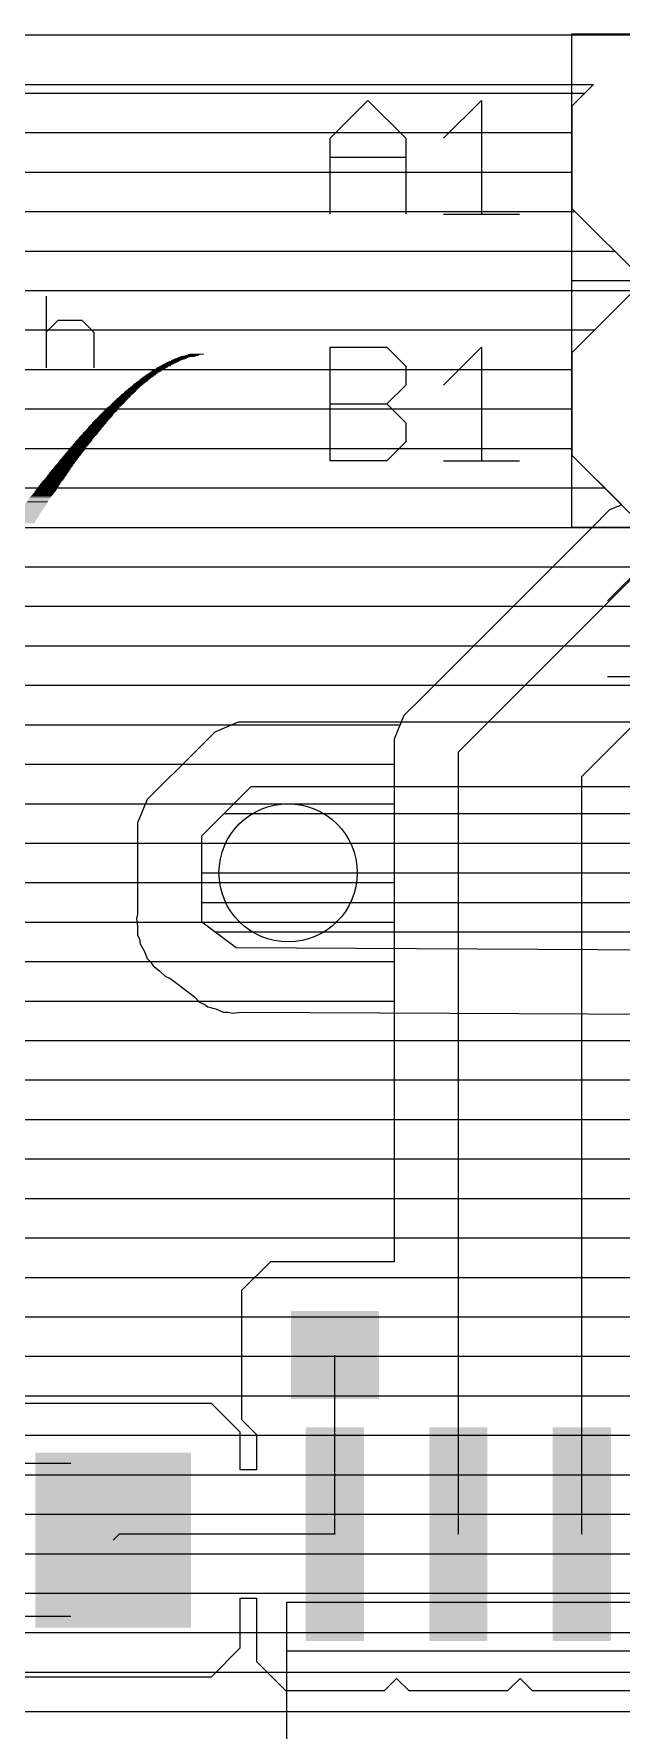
# Model space of a CAD drawing. Extents: x -0.28 to 5.55, y -0.74 to 2.72.
# Drawn here: x 3.682 to 3.92, y 1.512 to 2.2 of the extents above; entities that cross this region are included whole.
import ezdxf

# ---------------------------------------------------------------- set-up
doc = ezdxf.new("R2010")
doc.units = 0
for name, color, linetype in [('1', 22, 'CONTINUOUS'), ('16', 175, 'CONTINUOUS'), ('18', 82, 'CONTINUOUS'), ('20', 2, 'CONTINUOUS'), ('21', 253, 'CONTINUOUS'), ('47', 253, 'CONTINUOUS'), ('51', 253, 'CONTINUOUS')]:
    doc.layers.add(name, color=color, linetype=linetype)

# ---------------------------------------------------------------- blocks, each defined once
blk = doc.blocks.new('RECT')
blk.add_solid([(-0.5, -0.5), (0.5, -0.5), (-0.5, 0.5), (0.5, 0.5)])
blk = doc.blocks.new('ROUNDV')
blk.add_circle((0, 0), 0.5)
blk = doc.blocks.new('SQUAREV')
blk.add_solid([(-0.5, -0.5), (0.5, -0.5), (-0.5, 0.5), (0.5, 0.5)])

msp = doc.modelspace()

# ---------------------------------------------------------------- linework, layer by layer
at = {"layer": '1'}
for p, q in [((3.356453, 2.179508), (3.908797, 2.179508)), ((3.908797, 2.179508), (3.9, 2.170711)), ((3.359708, 2.176), (3.90529, 2.176)), ((3.9, 2.170711), (3.9, 2.129289)), ((3.374554, 2.16), (3.9, 2.16)), ((3.389115, 2.144), (3.9, 2.144)), ((3.39682, 2.128), (3.901289, 2.128)), ((3.9, 2.129289), (3.929289, 2.1)), ((3.404526, 2.112), (3.917289, 2.112)), ((3.929289, 2.1), (3.9, 2.070711)), ((3.411067, 2.096), (3.925289, 2.096)), ((3.413478, 2.08), (3.909289, 2.08)), ((3.9, 2.070711), (3.9, 2.029289)), ((3.41589, 2.064), (3.9, 2.064)), ((3.417698, 2.048), (3.9, 2.048)), ((3.415287, 2.032), (3.9, 2.032)), ((3.9, 2.029289), (3.920205, 2.009085)), ((3.412875, 2.016), (3.913289, 2.016)), ((3.920205, 2.009085), (3.915272, 2.007042)), ((3.915272, 2.007042), (3.907958, 1.999728)), ((3.410305, 2), (3.908231, 2)), ((3.907958, 1.999728), (3.839272, 1.931042)), ((3.402599, 1.984), (3.892231, 1.984)), ((3.854, 1.909), (3.93, 1.985)), ((3.394894, 1.968), (3.876231, 1.968)), ((3.904, 1.899), (3.965, 1.96)), ((3.385688, 1.952), (3.860231, 1.952)), ((3.370843, 1.936), (3.844231, 1.936)), ((3.839272, 1.931042), (3.831958, 1.923728)), ((3.355997, 1.92), (3.830414, 1.92)), ((3.831958, 1.923728), (3.828, 1.914172)), ((3.828, 1.914172), (3.828, 1.702342)), ((3.854, 1.591862), (3.854, 1.909)), ((3.329368, 1.904), (3.828, 1.904)), ((3.904, 1.591862), (3.904, 1.899)), ((3.286784, 1.888), (3.828, 1.888)), ((2.153269, 1.872), (3.828, 1.872)), ((3.059269, 1.856), (3.828, 1.856)), ((3.075269, 1.84), (3.828, 1.84)), ((3.091269, 1.824), (3.828, 1.824)), ((3.107269, 1.808), (3.828, 1.808)), ((3.123269, 1.792), (3.828, 1.792)), ((3.139269, 1.776), (3.828, 1.776)), ((3.155269, 1.76), (3.828, 1.76)), ((3.171269, 1.744), (3.828, 1.744)), ((3.187269, 1.728), (3.828, 1.728)), ((3.203269, 1.712), (3.828, 1.712)), ((3.777873, 1.702342), (3.766157, 1.690627)), ((3.828, 1.702342), (3.777873, 1.702342)), ((3.21, 1.696), (3.771531, 1.696)), ((3.766157, 1.690627), (3.766157, 1.638373)), ((3.21, 1.68), (3.766157, 1.68)), ((3.21, 1.664), (3.766157, 1.664)), ((3.804, 1.591862), (3.804, 1.6645)), ((3.258436, 1.648), (3.766157, 1.648)), ((3.753898, 1.644933), (3.674338, 1.644933)), ((3.765614, 1.633217), (3.753898, 1.644933)), ((3.766157, 1.638373), (3.772189, 1.632342)), ((3.765614, 1.618), (3.765614, 1.633217)), ((3.765614, 1.632), (3.772189, 1.632)), ((3.772189, 1.632342), (3.772189, 1.618)), ((3.772189, 1.618), (3.765614, 1.618)), ((3.716618, 1.592), (3.714118, 1.5895)), ((3.716618, 1.592), (3.804, 1.592)), ((3.804, 1.592), (3.804, 1.591862)), ((3.765614, 1.545783), (3.765614, 1.566)), ((3.765614, 1.566), (3.772189, 1.566)), ((3.772189, 1.566), (3.772189, 1.540271)), ((3.765614, 1.552), (3.772189, 1.552)), ((3.753898, 1.534067), (3.765614, 1.545783)), ((3.772189, 1.540271), (3.783905, 1.528555)), ((3.674338, 1.534067), (3.753898, 1.534067)), ((3.755831, 1.536), (3.77646, 1.536)), ((3.824095, 1.528555), (3.829, 1.53346)), ((3.829, 1.53346), (3.833905, 1.528555)), ((3.874095, 1.528555), (3.879, 1.53346)), ((3.879, 1.53346), (3.883905, 1.528555)), ((3.783905, 1.528555), (3.824095, 1.528555)), ((3.833905, 1.528555), (3.874095, 1.528555)), ((3.883905, 1.528555), (3.924095, 1.528555)), ((0.62, 1.52), (4.879213, 1.52))]:
    msp.add_line(p, q, dxfattribs=at)
at = {"layer": '16'}
for p, q in [((3.356453, 2.179508), (3.908797, 2.179508)), ((3.908797, 2.179508), (3.9, 2.170711)), ((3.359708, 2.176), (3.90529, 2.176)), ((3.9, 2.170711), (3.9, 2.129289)), ((3.374554, 2.16), (3.9, 2.16)), ((3.389115, 2.144), (3.9, 2.144)), ((3.39682, 2.128), (3.901289, 2.128)), ((3.9, 2.129289), (3.929289, 2.1)), ((3.404526, 2.112), (3.917289, 2.112)), ((3.929289, 2.1), (3.9, 2.070711)), ((3.411067, 2.096), (3.925289, 2.096)), ((3.413478, 2.08), (3.909289, 2.08)), ((3.9, 2.070711), (3.9, 2.029289)), ((3.41589, 2.064), (3.9, 2.064)), ((3.417698, 2.048), (3.9, 2.048)), ((3.415287, 2.032), (3.9, 2.032)), ((3.9, 2.029289), (3.929289, 2)), ((3.412875, 2.016), (3.913289, 2.016)), ((3.410305, 2), (3.929289, 2)), ((3.402599, 1.984), (4.879213, 1.984)), ((3.394894, 1.968), (4.879213, 1.968)), ((3.385688, 1.952), (4.879213, 1.952)), ((3.370843, 1.936), (4.879213, 1.936)), ((3.355997, 1.92), (3.762414, 1.92)), ((3.764828, 1.921), (3.755272, 1.917042)), ((4.715172, 1.921), (3.764828, 1.921)), ((3.755272, 1.917042), (3.747958, 1.909728)), ((3.747958, 1.909728), (3.727958, 1.889728)), ((3.329368, 1.904), (3.742231, 1.904)), ((3.75, 1.875), (3.77, 1.895)), ((3.77, 1.895), (4.71, 1.895)), ((3.286784, 1.888), (3.727243, 1.888)), ((3.727958, 1.889728), (3.724, 1.880172)), ((3.759, 1.884), (4.721, 1.884)), ((3.724, 1.880172), (3.724, 1.843278)), ((0.62, 1.872), (3.724, 1.872)), ((3.75, 1.84), (3.75, 1.875)), ((3.75, 1.872), (4.73, 1.872)), ((3.75, 1.86), (4.73, 1.86)), ((0.62, 1.856), (3.724, 1.856)), ((3.724, 1.843278), (3.72353, 1.841443)), ((3.75, 1.848), (4.73, 1.848)), ((0.62, 1.84), (3.723736, 1.84)), ((3.72353, 1.841443), (3.724, 1.838152)), ((3.724, 1.838152), (3.724, 1.834828)), ((3.764, 1.8295), (3.75, 1.84)), ((3.755333, 1.836), (4.721, 1.836)), ((3.724, 1.834828), (3.724725, 1.833078)), ((3.724725, 1.833078), (3.724993, 1.831203)), ((3.724993, 1.831203), (3.726686, 1.828343)), ((4.71, 1.825), (3.764, 1.8295)), ((0.62, 1.824), (3.72923, 1.824)), ((3.726686, 1.828343), (3.727958, 1.825272)), ((3.727958, 1.825272), (3.729298, 1.823933)), ((3.729298, 1.823933), (3.730263, 1.822303)), ((3.730263, 1.822303), (3.732922, 1.820309)), ((3.732922, 1.820309), (3.735272, 1.817958)), ((3.735272, 1.817958), (3.737022, 1.817234)), ((3.737022, 1.817234), (3.746872, 1.809846)), ((3.746872, 1.809846), (3.749167, 1.807529)), ((0.62, 1.808), (3.7487, 1.808)), ((3.749167, 1.807529), (3.750972, 1.806771)), ((3.750972, 1.806771), (3.752537, 1.805597)), ((3.752537, 1.805597), (3.755697, 1.804788)), ((3.755697, 1.804788), (3.758705, 1.803525)), ((3.758705, 1.803525), (3.760662, 1.803516)), ((3.760662, 1.803516), (3.762557, 1.80303)), ((3.762557, 1.80303), (3.765786, 1.803491)), ((3.765786, 1.803491), (4.704769, 1.799025)), ((0.62, 1.792), (4.879213, 1.792)), ((0.62, 1.776), (4.879213, 1.776)), ((0.62, 1.76), (4.879213, 1.76)), ((0.62, 1.744), (4.879213, 1.744)), ((0.62, 1.728), (4.879213, 1.728)), ((0.62, 1.712), (4.879213, 1.712)), ((0.62, 1.696), (4.879213, 1.696)), ((0.62, 1.68), (4.879213, 1.68)), ((0.62, 1.664), (4.879213, 1.664)), ((0.62, 1.648), (4.879213, 1.648)), ((0.62, 1.632), (4.879213, 1.632)), ((0.62, 1.616), (4.879213, 1.616)), ((0.62, 1.6), (4.879213, 1.6)), ((0.62, 1.584), (4.879213, 1.584)), ((0.62, 1.568), (4.879213, 1.568)), ((0.62, 1.552), (4.879213, 1.552)), ((0.62, 1.536), (4.879213, 1.536)), ((0.62, 1.52), (4.879213, 1.52))]:
    msp.add_line(p, q, dxfattribs=at)
at = {"layer": '20'}
msp.add_line((4.899213, 2.199508), (0.6, 2.199508), dxfattribs=at)
at = {"layer": '21'}
for p, q in [((3.802, 2.157693), (3.817346, 2.173039)), ((3.817346, 2.173039), (3.832693, 2.157693)), ((3.848039, 2.157693), (3.863386, 2.173039)), ((3.863386, 2.173039), (3.863386, 2.127)), ((3.802, 2.127), (3.802, 2.157693)), ((3.832693, 2.157693), (3.832693, 2.127)), ((3.802, 2.15002), (3.832693, 2.15002)), ((3.848039, 2.127), (3.878732, 2.127)), ((3.802, 2.027), (3.802, 2.073039)), ((3.802, 2.073039), (3.82502, 2.073039)), ((3.82502, 2.073039), (3.832693, 2.065366)), ((3.848039, 2.057693), (3.863386, 2.073039)), ((3.863386, 2.073039), (3.863386, 2.027)), ((3.832693, 2.065366), (3.832693, 2.057693)), ((3.832693, 2.057693), (3.82502, 2.05002)), ((3.802, 2.05002), (3.82502, 2.05002)), ((3.82502, 2.05002), (3.832693, 2.042346)), ((3.832693, 2.042346), (3.832693, 2.034673)), ((3.832693, 2.034673), (3.82502, 2.027)), ((3.82502, 2.027), (3.802, 2.027)), ((3.848039, 2.027), (3.878732, 2.027)), ((3.9145, 1.970193), (3.929846, 1.985539)), ((3.9145, 1.9395), (3.945193, 1.9395))]:
    msp.add_line(p, q, dxfattribs=at)
at = {"layer": '47'}
for p, q in [((3.686952, 2.093643), (3.686952, 2.064618)), ((3.686952, 2.07913), (3.691789, 2.083968)), ((3.691789, 2.083968), (3.701464, 2.083968)), ((3.701464, 2.083968), (3.706302, 2.07913)), ((3.706302, 2.07913), (3.706302, 2.064618))]:
    msp.add_line(p, q, dxfattribs=at)
at = {"layer": '51'}
for p, q in [((3.9, 2.1), (3.9, 2.2)), ((3.9, 2.2), (3.985, 2.2)), ((3.9, 2), (3.9, 2.1)), ((3.9, 2.1), (3.985, 2.1)), ((3.985, 2), (3.9, 2)), ((3.696992, 1.620484), (3.621008, 1.620484)), ((3.784512, 1.544618), (3.784512, 1.564303)), ((3.784512, 1.564303), (3.973488, 1.564303)), ((3.696992, 1.558516), (3.621008, 1.558516)), ((3.784512, 1.414697), (3.784512, 1.544618)), ((3.784512, 1.544618), (3.973488, 1.544618))]:
    msp.add_line(p, q, dxfattribs=at)

# ---------------------------------------------------------------- block references
at = {"layer": '1', "rotation": 180}
for p, xscale, yscale in [((3.804, 1.591862), 0.023622, 0.086614), ((3.854, 1.591862), 0.023622, 0.086614), ((3.904, 1.591862), 0.023622, 0.086614), ((3.714118, 1.5895), 0.062992, 0.070866)]:
    msp.add_blockref('RECT', p, dxfattribs=dict(at, xscale=xscale, yscale=yscale))
at = {"layer": '18'}
for name, p, xscale, yscale in [('ROUNDV', (3.785, 1.86), 0.056, 0.056), ('ROUNDV', (3.785, 1.86), 0.056, 0.056), ('SQUAREV', (3.804, 1.6645), 0.035685, 0.035685), ('SQUAREV', (3.804, 1.6645), 0.035685, 0.035685)]:
    msp.add_blockref(name, p, dxfattribs=dict(at, xscale=xscale, yscale=yscale))
at = {"layer": '21', "yscale": 0.0002}
for p, xscale in [((3.7446, 2.06935), 0.0062), ((3.7453, 2.06955), 0.006), ((3.7461, 2.06975), 0.0056), ((3.7468, 2.06995), 0.0054), ((3.7477, 2.07015), 0.0064), ((3.7481, 2.07035), 0.0056), ((3.7304, 2.06255), 0.0038), ((3.7307, 2.06275), 0.0036), ((3.731, 2.06295), 0.0038), ((3.7315, 2.06315), 0.004), ((3.7317, 2.06335), 0.004), ((3.732, 2.06355), 0.0042), ((3.7323, 2.06375), 0.004), ((3.7326, 2.06395), 0.0038), ((3.7329, 2.06415), 0.004), ((3.7333, 2.06435), 0.004), ((3.7335, 2.06455), 0.004), ((3.7338, 2.06475), 0.0042), ((3.7342, 2.06495), 0.0042), ((3.7345, 2.06515), 0.004), ((3.735, 2.06535), 0.0042), ((3.7354, 2.06555), 0.0042), ((3.7357, 2.06575), 0.004), ((3.7361, 2.06595), 0.004), ((3.7365, 2.06615), 0.004), ((3.7369, 2.06635), 0.004), ((3.7373, 2.06655), 0.0044), ((3.7377, 2.06675), 0.0044), ((3.7381, 2.06695), 0.0044), ((3.7386, 2.06715), 0.0042), ((3.7389, 2.06735), 0.004), ((3.7394, 2.06755), 0.0038), ((3.7398, 2.06775), 0.0042), ((3.7403, 2.06795), 0.0044), ((3.741, 2.06815), 0.0046), ((3.7414, 2.06835), 0.0046), ((3.7419, 2.06855), 0.0044), ((3.7424, 2.06875), 0.0042), ((3.743, 2.06895), 0.0046), ((3.744, 2.06915), 0.0058), ((3.7215, 2.05555), 0.0044), ((3.7217, 2.05575), 0.004), ((3.722, 2.05595), 0.0042), ((3.7222, 2.05615), 0.0042), ((3.7224, 2.05635), 0.0042), ((3.7227, 2.05655), 0.004), ((3.7229, 2.05675), 0.004), ((3.7231, 2.05695), 0.004), ((3.7234, 2.05715), 0.0038), ((3.7237, 2.05735), 0.004), ((3.7239, 2.05755), 0.004), ((3.7241, 2.05775), 0.004), ((3.7243, 2.05795), 0.004), ((3.7245, 2.05815), 0.004), ((3.7248, 2.05835), 0.0042), ((3.7251, 2.05855), 0.004), ((3.7253, 2.05875), 0.004), ((3.7256, 2.05895), 0.0038), ((3.7259, 2.05915), 0.004), ((3.7261, 2.05935), 0.004), ((3.7264, 2.05955), 0.0038), ((3.7266, 2.05975), 0.0038), ((3.7268, 2.05995), 0.0038), ((3.7271, 2.06015), 0.004), ((3.7273, 2.06035), 0.004), ((3.7276, 2.06055), 0.0038), ((3.7279, 2.06075), 0.004), ((3.7281, 2.06095), 0.004), ((3.7285, 2.06115), 0.004), ((3.7287, 2.06135), 0.004), ((3.729, 2.06155), 0.0038), ((3.7293, 2.06175), 0.004), ((3.7296, 2.06195), 0.0038), ((3.7298, 2.06215), 0.0038), ((3.7301, 2.06235), 0.0036), ((3.7143, 2.04875), 0.0048), ((3.7147, 2.04895), 0.0048), ((3.7149, 2.04915), 0.0048), ((3.7151, 2.04935), 0.0048), ((3.7153, 2.04955), 0.0048), ((3.7155, 2.04975), 0.0048), ((3.7157, 2.04995), 0.0048), ((3.716, 2.05015), 0.005), ((3.7162, 2.05035), 0.005), ((3.7164, 2.05055), 0.005), ((3.7165, 2.05075), 0.0048), ((3.7167, 2.05095), 0.0048), ((3.7169, 2.05115), 0.0048), ((3.7171, 2.05135), 0.0048), ((3.7173, 2.05155), 0.0048), ((3.7175, 2.05175), 0.0048), ((3.7179, 2.05215), 0.0048), ((3.7178, 2.05195), 0.0046), ((3.718, 2.05235), 0.0046), ((3.7184, 2.05255), 0.0046), ((3.7186, 2.05275), 0.0046), ((3.7188, 2.05295), 0.0046), ((3.719, 2.05315), 0.0046), ((3.7191, 2.05335), 0.0044), ((3.7193, 2.05355), 0.0044), ((3.7196, 2.05375), 0.0046), ((3.7198, 2.05395), 0.0046), ((3.72, 2.05415), 0.0046), ((3.7203, 2.05435), 0.0044), ((3.7205, 2.05455), 0.0044), ((3.7207, 2.05475), 0.0044), ((3.7209, 2.05495), 0.0044), ((3.7211, 2.05515), 0.0044), ((3.7213, 2.05535), 0.0044), ((3.7082, 2.04195), 0.0058), ((3.7084, 2.04215), 0.0058), ((3.7086, 2.04255), 0.0058), ((3.7086, 2.04235), 0.0058), ((3.7088, 2.04275), 0.0058), ((3.709, 2.04295), 0.0058), ((3.7092, 2.04315), 0.0058), ((3.7093, 2.04335), 0.0056), ((3.7095, 2.04355), 0.0056), ((3.7097, 2.04375), 0.0056), ((3.7099, 2.04395), 0.0056), ((3.7101, 2.04415), 0.0056), ((3.7103, 2.04435), 0.0056), ((3.7105, 2.04455), 0.0056), ((3.7107, 2.04475), 0.0056), ((3.7109, 2.04495), 0.0056), ((3.7111, 2.04515), 0.0056), ((3.7112, 2.04535), 0.0054), ((3.7114, 2.04555), 0.0054), ((3.7116, 2.04575), 0.0054), ((3.7117, 2.04595), 0.0052), ((3.7119, 2.04615), 0.0052), ((3.7121, 2.04635), 0.0052), ((3.7123, 2.04655), 0.0052), ((3.7126, 2.04675), 0.0054), ((3.7128, 2.04695), 0.0054), ((3.713, 2.04715), 0.0054), ((3.7131, 2.04735), 0.0052), ((3.7133, 2.04755), 0.0052), ((3.7135, 2.04775), 0.0052), ((3.7137, 2.04795), 0.0052), ((3.7138, 2.04815), 0.005), ((3.714, 2.04835), 0.005), ((3.7142, 2.04855), 0.005), ((3.7021, 2.03495), 0.0064), ((3.7023, 2.03515), 0.0064), ((3.7025, 2.03535), 0.0064), ((3.7026, 2.03555), 0.0062), ((3.7028, 2.03575), 0.0062), ((3.703, 2.03595), 0.0062), ((3.7032, 2.03635), 0.0062), ((3.7031, 2.03615), 0.006), ((3.7034, 2.03655), 0.0062), ((3.7036, 2.03675), 0.0062), ((3.7038, 2.03695), 0.0062), ((3.704, 2.03715), 0.0062), ((3.7042, 2.03735), 0.0062), ((3.7044, 2.03755), 0.0062), ((3.7046, 2.03775), 0.0062), ((3.7048, 2.03795), 0.0062), ((3.705, 2.03835), 0.0062), ((3.705, 2.03815), 0.0062), ((3.7052, 2.03855), 0.0062), ((3.7054, 2.03875), 0.0062), ((3.7055, 2.03895), 0.006), ((3.7057, 2.03915), 0.006), ((3.7059, 2.03935), 0.006), ((3.7061, 2.03955), 0.006), ((3.7063, 2.03975), 0.006), ((3.7065, 2.03995), 0.006), ((3.7066, 2.04015), 0.0058), ((3.7069, 2.04055), 0.006), ((3.7068, 2.04035), 0.0058), ((3.7071, 2.04075), 0.006), ((3.7073, 2.04095), 0.006), ((3.7074, 2.04115), 0.0058), ((3.7076, 2.04135), 0.0058), ((3.7078, 2.04155), 0.0058), ((3.708, 2.04175), 0.0058), ((3.6967, 2.02815), 0.0068), ((3.6969, 2.02855), 0.0068), ((3.6969, 2.02835), 0.0068), ((3.6971, 2.02875), 0.0068), ((3.6973, 2.02895), 0.0068), ((3.6975, 2.02915), 0.0068), ((3.6977, 2.02935), 0.0068), ((3.6979, 2.02975), 0.0068), ((3.6978, 2.02955), 0.0066), ((3.6981, 2.02995), 0.0068), ((3.6982, 2.03015), 0.0066), ((3.6985, 2.03035), 0.0068), ((3.6986, 2.03055), 0.0066), ((3.6989, 2.03095), 0.0068), ((3.6988, 2.03075), 0.0066), ((3.6991, 2.03115), 0.0068), ((3.6992, 2.03135), 0.0066), ((3.6994, 2.03155), 0.0066), ((3.6996, 2.03175), 0.0066), ((3.6998, 2.03215), 0.0066), ((3.6997, 2.03195), 0.0064), ((3.7, 2.03235), 0.0066), ((3.7001, 2.03255), 0.0064), ((3.7004, 2.03275), 0.0066), ((3.7005, 2.03295), 0.0064), ((3.7007, 2.03315), 0.0064), ((3.701, 2.03355), 0.0066), ((3.7009, 2.03335), 0.0064), ((3.7012, 2.03375), 0.0066), ((3.7013, 2.03395), 0.0064), ((3.7015, 2.03415), 0.0064), ((3.7017, 2.03435), 0.0064), ((3.702, 2.03475), 0.0066), ((3.7019, 2.03455), 0.0064), ((3.6915, 2.02135), 0.0076), ((3.6917, 2.02155), 0.0076), ((3.6919, 2.02195), 0.0076), ((3.6918, 2.02175), 0.0074), ((3.6921, 2.02215), 0.0076), ((3.6922, 2.02235), 0.0074), ((3.6924, 2.02255), 0.0074), ((3.6926, 2.02295), 0.0074), ((3.6926, 2.02275), 0.0074), ((3.6928, 2.02315), 0.0074), ((3.693, 2.02335), 0.0074), ((3.6931, 2.02355), 0.0072), ((3.6933, 2.02395), 0.0072), ((3.6933, 2.02375), 0.0072), ((3.6935, 2.02415), 0.0072), ((3.6937, 2.02435), 0.0072), ((3.694, 2.02475), 0.0074), ((3.6939, 2.02455), 0.0072), ((3.6941, 2.02495), 0.0072), ((3.6943, 2.02515), 0.0072), ((3.6945, 2.02535), 0.0072), ((3.6946, 2.02555), 0.007), ((3.6948, 2.02575), 0.007), ((3.695, 2.02595), 0.007), ((3.6952, 2.02635), 0.007), ((3.6952, 2.02615), 0.007), ((3.6954, 2.02655), 0.007), ((3.6956, 2.02675), 0.007), ((3.6958, 2.02715), 0.007), ((3.6958, 2.02695), 0.007), ((3.696, 2.02735), 0.007), ((3.6962, 2.02755), 0.007), ((3.6964, 2.02775), 0.007), ((3.6965, 2.02795), 0.0068), ((3.6863, 2.01435), 0.0084), ((3.6865, 2.01455), 0.0084), ((3.6867, 2.01495), 0.0084), ((3.6867, 2.01475), 0.0084), ((3.6869, 2.01515), 0.0084), ((3.6871, 2.01535), 0.0084), ((3.6873, 2.01575), 0.0084), ((3.6872, 2.01555), 0.0082), ((3.6874, 2.01595), 0.0082), ((3.6876, 2.01615), 0.0082), ((3.6878, 2.01635), 0.0082), ((3.688, 2.01675), 0.0082), ((3.6879, 2.01655), 0.008), ((3.6882, 2.01695), 0.0082), ((3.6883, 2.01715), 0.008), ((3.6886, 2.01755), 0.0082), ((3.6885, 2.01735), 0.008), ((3.6887, 2.01775), 0.008), ((3.6889, 2.01795), 0.008), ((3.6891, 2.01835), 0.008), ((3.6891, 2.01815), 0.008), ((3.6893, 2.01855), 0.008), ((3.6895, 2.01875), 0.008), ((3.6897, 2.01895), 0.008), ((3.6899, 2.01915), 0.008), ((3.69, 2.01935), 0.0078), ((3.6902, 2.01955), 0.0078), ((3.6904, 2.01975), 0.0078), ((3.6906, 2.02015), 0.0078), ((3.6905, 2.01995), 0.0076), ((3.6908, 2.02035), 0.0078), ((3.6909, 2.02055), 0.0076), ((3.6912, 2.02095), 0.0078), ((3.6911, 2.02075), 0.0076), ((3.6914, 2.02115), 0.0078), ((3.6814, 2.00755), 0.009), ((3.6816, 2.00775), 0.009), ((3.6817, 2.00795), 0.0088), ((3.6819, 2.00815), 0.0088), ((3.6821, 2.00855), 0.0088), ((3.6821, 2.00835), 0.0088), ((3.6823, 2.00875), 0.0088), ((3.6825, 2.00915), 0.0088), ((3.6825, 2.00895), 0.0088), ((3.6827, 2.00935), 0.0088), ((3.6829, 2.00955), 0.0088), ((3.683, 2.00975), 0.0086), ((3.6832, 2.01015), 0.0086), ((3.6831, 2.00995), 0.0084), ((3.6834, 2.01035), 0.0086), ((3.6836, 2.01075), 0.0086), ((3.6835, 2.01055), 0.0084), ((3.6838, 2.01095), 0.0086), ((3.684, 2.01135), 0.0086), ((3.684, 2.01115), 0.0086), ((3.6842, 2.01155), 0.0086), ((3.6844, 2.01175), 0.0086), ((3.6846, 2.01215), 0.0086), ((3.6845, 2.01195), 0.0084), ((3.6848, 2.01235), 0.0086), ((3.6849, 2.01255), 0.0084), ((3.6851, 2.01275), 0.0084), ((3.6853, 2.01295), 0.0084), ((3.6855, 2.01315), 0.0084), ((3.6857, 2.01355), 0.0084), ((3.6856, 2.01335), 0.0082), ((3.6859, 2.01375), 0.0084), ((3.6861, 2.01395), 0.0084), ((3.6862, 2.01415), 0.0082), ((3.6774, 2.00175), 0.0094), ((3.6776, 2.00195), 0.0094), ((3.6778, 2.00235), 0.0094), ((3.6777, 2.00215), 0.0092), ((3.678, 2.00255), 0.0094), ((3.6781, 2.00275), 0.0092), ((3.6783, 2.00315), 0.0092), ((3.6783, 2.00295), 0.0092), ((3.6785, 2.00335), 0.0092), ((3.6788, 2.00375), 0.0094), ((3.6787, 2.00355), 0.0092), ((3.6789, 2.00395), 0.0092), ((3.6791, 2.00415), 0.0092), ((3.6793, 2.00435), 0.0092), ((3.6795, 2.00475), 0.0092), ((3.6794, 2.00455), 0.009), ((3.6796, 2.00495), 0.009), ((3.6798, 2.00515), 0.009), ((3.68, 2.00555), 0.009), ((3.6799, 2.00535), 0.0088), ((3.6802, 2.00575), 0.009), ((3.6804, 2.00615), 0.009), ((3.6804, 2.00595), 0.009), ((3.6806, 2.00635), 0.009), ((3.6808, 2.00675), 0.009), ((3.6808, 2.00655), 0.009), ((3.681, 2.00695), 0.009), ((3.6812, 2.00715), 0.009), ((3.6813, 2.00735), 0.0088)]:
    msp.add_blockref('RECT', p, dxfattribs=dict(at, xscale=xscale))
at = {"layer": '51', "rotation": 180}
for p, xscale, yscale in [((3.711234, 1.589535), 0.029531, 0.066929), ((3.804, 1.589896), 0.019299, 0.043311), ((3.854, 1.589896), 0.019299, 0.043311), ((3.904, 1.589896), 0.019299, 0.043311)]:
    msp.add_blockref('RECT', p, dxfattribs=dict(at, xscale=xscale, yscale=yscale))

doc.saveas('drawing.dxf')
